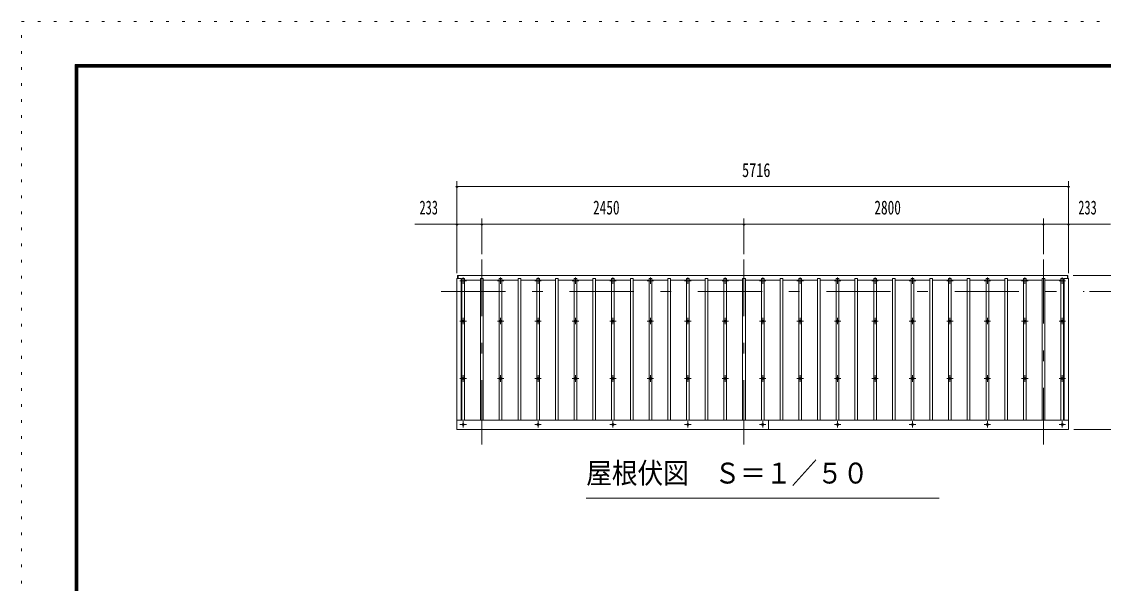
# Model space of a CAD drawing. Units: millimetres, scale not verified. Extents: x -22990 to 22993, y -10500 to 10500.
# Drawn here: x -6707 to 3405, y 5250 to 10500 of the extents above; entities that cross this region are included whole.
import ezdxf
from ezdxf.enums import TextEntityAlignment as Align

# ---------------------------------------------------------------- set-up
doc = ezdxf.new("R2010")
doc.units = ezdxf.units.MM
doc.header["$LTSCALE"] = 50
doc.linetypes.add('USER3', pattern=[24, 12, -5, 2, -5])
doc.linetypes.add('USER4', pattern=[3, 0.5, -2.5])
for name, color, linetype, lineweight in [('0-2_1-05BOLD', 7, 'Continuous', 18), ('0-3_1-25CENTER', 3, 'USER3', 18), ('0-4_1-45THIN', 4, 'Continuous', 18), ('0-5_1-55DIM', 3, 'Continuous', 18), ('0-C_F-F1PAPER', 5, 'Continuous', 18), ('0-D_F-E_J_ADD', 5, 'USER4', 18)]:
    doc.layers.add(name, color=color, linetype=linetype, lineweight=lineweight)
doc.styles.add('ＭＳ ゴシック', font='')
doc.styles.get('ＭＳ ゴシック').set_extended_font_data('MS Gothic')

msp = doc.modelspace()

# ---------------------------------------------------------------- linework, layer by layer
at = {"layer": '0-2_1-05BOLD'}
for p, q in [((-2627.15, 8097.84), (-2627.15, 8127.67)), ((3068.85, 8127.67), (3068.85, 8097.84)), ((-2637.15, 6773.96), (3078.85, 6773.96)), ((275.85, 6687.67), (275.85, 6773.96))]:
    msp.add_line(p, q, dxfattribs=at)
for points in [[(3038.85, 6773.96), (3038.85, 8097.84), (3078.85, 8097.84), (3078.85, 6687.67), (-2637.15, 6687.67), (-2637.15, 8097.84), (-2597.15, 8097.84), (-2597.15, 6773.96)], [(3073.85, 8097.84), (3073.85, 8127.67), (-2632.15, 8127.67), (-2632.15, 8097.84)]]:
    msp.add_lwpolyline(points, dxfattribs=at)
for centre in [(-2579.15, 7701.14), (-2229.15, 7701.14), (-1879.15, 7701.14), (-1529.15, 7701.14), (-1179.15, 7701.14), (-829.15, 7701.14), (-479.15, 7701.14), (-129.15, 7701.14), (220.85, 7701.14), (570.85, 7701.14), (920.85, 7701.14), (1270.85, 7701.14), (1620.85, 7701.14), (1970.85, 7701.14), (2320.85, 7701.14), (2670.85, 7701.14), (3020.85, 7701.14), (-2579.15, 7164.54), (-2229.15, 7164.54), (-1879.15, 7164.54), (-1529.15, 7164.54), (-1179.15, 7164.54), (-829.15, 7164.54), (-479.15, 7164.54), (-129.15, 7164.54), (220.85, 7164.54), (570.85, 7164.54), (920.85, 7164.54), (1270.85, 7164.54), (1620.85, 7164.54), (1970.85, 7164.54), (2320.85, 7164.54), (2670.85, 7164.54), (3020.85, 7164.54), (-2579.15, 6735.28), (-1879.15, 6735.28), (-1179.15, 6735.28), (-479.15, 6735.28), (220.85, 6735.28), (920.85, 6735.28), (1620.85, 6735.28), (2320.85, 6735.28), (3020.85, 6735.28)]:
    msp.add_circle(centre, 10, dxfattribs=at)
for centre, start, end in [((-2579.15, 8067.55), 46.39838, 133.60162), ((-2579.15, 8088.55), 226.3961, 313.6039), ((-2229.15, 8067.55), 46.39838, 133.60162), ((-2229.15, 8088.55), 226.3961, 313.6039), ((-1879.15, 8067.55), 46.39838, 133.60162), ((-1879.15, 8088.55), 226.3961, 313.6039), ((-1529.15, 8067.55), 46.39838, 133.60162), ((-1529.15, 8088.55), 226.3961, 313.6039), ((-1179.15, 8067.55), 46.39838, 133.60162), ((-1179.15, 8088.55), 226.3961, 313.6039), ((-829.15, 8067.55), 46.39838, 133.60162), ((-829.15, 8088.55), 226.3961, 313.6039), ((-479.15, 8067.55), 46.39838, 133.60162), ((-479.15, 8088.55), 226.3961, 313.6039), ((-129.15, 8067.55), 46.39838, 133.60162), ((-129.15, 8088.55), 226.3961, 313.6039), ((220.85, 8067.55), 46.39838, 133.60162), ((220.85, 8088.55), 226.3961, 313.6039), ((570.85, 8067.55), 46.39838, 133.60162), ((570.85, 8088.55), 226.3961, 313.6039), ((920.85, 8067.55), 46.39838, 133.60162), ((920.85, 8088.55), 226.3961, 313.6039), ((1270.85, 8067.55), 46.39838, 133.60162), ((1270.85, 8088.55), 226.3961, 313.6039), ((1620.85, 8067.55), 46.39838, 133.60162), ((1620.85, 8088.55), 226.3961, 313.6039), ((1970.85, 8067.55), 46.39838, 133.60162), ((1970.85, 8088.55), 226.3961, 313.6039), ((2320.85, 8067.55), 46.39838, 133.60162), ((2320.85, 8088.55), 226.3961, 313.6039), ((2670.85, 8067.55), 46.39838, 133.60162), ((2670.85, 8088.55), 226.3961, 313.6039), ((3020.85, 8067.55), 46.39838, 133.60162), ((3020.85, 8088.55), 226.3961, 313.6039)]:
    msp.add_arc(centre, 14.5, start, end, dxfattribs=at)
at = {"layer": '0-3_1-25CENTER'}
for p, q in [((-2404.15, 6547.67), (-2404.15, 8277.67)), ((45.85, 6547.67), (45.85, 8277.67)), ((2845.85, 8277.67), (2845.85, 6547.67)), ((-2579.15, 8108.05), (-2579.15, 8048.05)), ((-2229.15, 8108.05), (-2229.15, 8048.05)), ((-1879.15, 8108.05), (-1879.15, 8048.05)), ((-1529.15, 8108.05), (-1529.15, 8048.05)), ((-1179.15, 8108.05), (-1179.15, 8048.05)), ((-829.15, 8108.05), (-829.15, 8048.05)), ((-479.15, 8108.05), (-479.15, 8048.05)), ((-129.15, 8108.05), (-129.15, 8048.05)), ((220.85, 8108.05), (220.85, 8048.05)), ((570.85, 8108.05), (570.85, 8048.05)), ((920.85, 8108.05), (920.85, 8048.05)), ((1270.85, 8108.05), (1270.85, 8048.05)), ((1620.85, 8108.05), (1620.85, 8048.05)), ((1970.85, 8108.05), (1970.85, 8048.05)), ((2320.85, 8108.05), (2320.85, 8048.05)), ((2670.85, 8108.05), (2670.85, 8048.05)), ((3020.85, 8048.05), (3020.85, 8108.05)), ((-2549.14, 8078.05), (-2609.15, 8078.05)), ((-2199.14, 8078.05), (-2259.15, 8078.05)), ((-1849.14, 8078.05), (-1909.15, 8078.05)), ((-1499.14, 8078.05), (-1559.15, 8078.05)), ((-1149.14, 8078.05), (-1209.15, 8078.05)), ((-799.14, 8078.05), (-859.15, 8078.05)), ((-449.14, 8078.05), (-509.15, 8078.05)), ((-99.14, 8078.05), (-159.15, 8078.05)), ((250.86, 8078.05), (190.85, 8078.05)), ((600.86, 8078.05), (540.85, 8078.05)), ((950.86, 8078.05), (890.85, 8078.05)), ((1300.86, 8078.05), (1240.85, 8078.05)), ((1650.86, 8078.05), (1590.85, 8078.05)), ((2000.86, 8078.05), (1940.85, 8078.05)), ((2350.86, 8078.05), (2290.85, 8078.05)), ((2700.86, 8078.05), (2640.85, 8078.05)), ((3050.86, 8078.05), (2990.85, 8078.05)), ((-2784.15, 7977.67), (3225.85, 7977.67)), ((-2609.15, 7701.14), (-2549.15, 7701.14)), ((-2579.15, 7671.14), (-2579.15, 7731.14)), ((-2259.15, 7701.14), (-2199.15, 7701.14)), ((-2229.15, 7731.14), (-2229.15, 7671.14)), ((-1909.15, 7701.14), (-1849.15, 7701.14)), ((-1879.15, 7671.14), (-1879.15, 7731.14)), ((-1559.15, 7701.14), (-1499.15, 7701.14)), ((-1529.15, 7731.14), (-1529.15, 7671.14)), ((-1209.15, 7701.14), (-1149.15, 7701.14)), ((-1179.15, 7731.14), (-1179.15, 7671.14)), ((-859.15, 7701.14), (-799.15, 7701.14)), ((-829.15, 7671.14), (-829.15, 7731.14)), ((-509.15, 7701.14), (-449.15, 7701.14)), ((-479.15, 7731.14), (-479.15, 7671.14)), ((-159.15, 7701.14), (-99.15, 7701.14)), ((-129.15, 7671.14), (-129.15, 7731.14)), ((190.85, 7701.14), (250.85, 7701.14)), ((220.85, 7731.14), (220.85, 7671.14)), ((540.85, 7701.14), (600.85, 7701.14)), ((570.85, 7671.14), (570.85, 7731.14)), ((890.85, 7701.14), (950.85, 7701.14)), ((920.85, 7731.14), (920.85, 7671.14)), ((1240.85, 7701.14), (1300.85, 7701.14)), ((1270.85, 7671.14), (1270.85, 7731.14)), ((1590.85, 7701.14), (1650.85, 7701.14)), ((1620.85, 7731.14), (1620.85, 7671.14)), ((1940.85, 7701.14), (2000.85, 7701.14)), ((1970.85, 7671.14), (1970.85, 7731.14)), ((2290.85, 7701.14), (2350.85, 7701.14)), ((2320.85, 7731.14), (2320.85, 7671.14)), ((2640.85, 7701.14), (2700.85, 7701.14)), ((2670.85, 7671.14), (2670.85, 7731.14)), ((2990.85, 7701.14), (3050.85, 7701.14)), ((3020.85, 7731.14), (3020.85, 7671.14)), ((-2579.15, 7194.54), (-2579.15, 7134.54)), ((-2229.15, 7194.54), (-2229.15, 7134.54)), ((-1879.15, 7194.54), (-1879.15, 7134.54)), ((-1529.15, 7194.54), (-1529.15, 7134.54)), ((-1179.15, 7194.54), (-1179.15, 7134.54)), ((-829.15, 7194.54), (-829.15, 7134.54)), ((-479.15, 7194.54), (-479.15, 7134.54)), ((-129.15, 7194.54), (-129.15, 7134.54)), ((220.85, 7194.54), (220.85, 7134.54)), ((570.85, 7194.54), (570.85, 7134.54)), ((920.85, 7194.54), (920.85, 7134.54)), ((1270.85, 7194.54), (1270.85, 7134.54)), ((1620.85, 7194.54), (1620.85, 7134.54)), ((1970.85, 7194.54), (1970.85, 7134.54)), ((2320.85, 7194.54), (2320.85, 7134.54)), ((2670.85, 7194.54), (2670.85, 7134.54)), ((3020.85, 7194.54), (3020.85, 7134.54)), ((-2549.15, 7164.54), (-2609.15, 7164.54)), ((-2199.15, 7164.54), (-2259.15, 7164.54)), ((-1849.15, 7164.54), (-1909.15, 7164.54)), ((-1499.15, 7164.54), (-1559.15, 7164.54)), ((-1149.15, 7164.54), (-1209.15, 7164.54)), ((-799.15, 7164.54), (-859.15, 7164.54)), ((-449.15, 7164.54), (-509.15, 7164.54)), ((-99.15, 7164.54), (-159.15, 7164.54)), ((250.85, 7164.54), (190.85, 7164.54)), ((600.85, 7164.54), (540.85, 7164.54)), ((950.85, 7164.54), (890.85, 7164.54)), ((1300.85, 7164.54), (1240.85, 7164.54)), ((1650.85, 7164.54), (1590.85, 7164.54)), ((2000.85, 7164.54), (1940.85, 7164.54)), ((2350.85, 7164.54), (2290.85, 7164.54)), ((2700.85, 7164.54), (2640.85, 7164.54)), ((3050.85, 7164.54), (2990.85, 7164.54)), ((-2609.15, 6735.28), (-2549.15, 6735.28)), ((-2579.15, 6705.28), (-2579.15, 6765.28)), ((-1909.15, 6735.28), (-1849.15, 6735.28)), ((-1879.15, 6765.28), (-1879.15, 6705.28)), ((-1209.15, 6735.28), (-1149.15, 6735.28)), ((-1179.15, 6765.28), (-1179.15, 6705.28)), ((-509.15, 6735.28), (-449.15, 6735.28)), ((-479.15, 6705.28), (-479.15, 6765.28)), ((190.85, 6735.28), (250.85, 6735.28)), ((220.85, 6765.28), (220.85, 6705.28)), ((890.85, 6735.28), (950.85, 6735.28)), ((920.85, 6765.28), (920.85, 6705.28)), ((1590.85, 6735.28), (1650.85, 6735.28)), ((1620.85, 6765.28), (1620.85, 6705.28)), ((2290.85, 6735.28), (2350.85, 6735.28)), ((2320.85, 6705.28), (2320.85, 6765.28)), ((2990.85, 6735.28), (3050.85, 6735.28)), ((3020.85, 6705.28), (3020.85, 6765.28))]:
    msp.add_line(p, q, dxfattribs=at)
at = {"layer": '0-4_1-45THIN'}
for p, q in [((-2566.65, 8097.84), (-2591.65, 8097.84)), ((-2591.65, 8097.84), (-2591.65, 6773.96)), ((-2566.65, 6773.96), (-2566.65, 8097.84)), ((-2391.65, 8097.84), (-2416.65, 8097.84)), ((-2416.65, 8097.84), (-2416.65, 6773.96)), ((-2391.65, 6773.96), (-2391.65, 8097.84)), ((-2216.65, 8097.84), (-2241.65, 8097.84)), ((-2241.65, 8097.84), (-2241.65, 6773.96)), ((-2216.65, 6773.96), (-2216.65, 8097.84)), ((-2041.65, 8097.84), (-2066.65, 8097.84)), ((-2066.65, 8097.84), (-2066.65, 6773.96)), ((-2041.65, 6773.96), (-2041.65, 8097.84)), ((-1866.65, 8097.84), (-1891.65, 8097.84)), ((-1891.65, 8097.84), (-1891.65, 6773.96)), ((-1866.65, 6773.96), (-1866.65, 8097.84)), ((-1691.65, 8097.84), (-1716.65, 8097.84)), ((-1716.65, 8097.84), (-1716.65, 6773.96)), ((-1691.65, 6773.96), (-1691.65, 8097.84)), ((-1516.65, 8097.84), (-1541.65, 8097.84)), ((-1541.65, 8097.84), (-1541.65, 6773.96)), ((-1516.65, 6773.96), (-1516.65, 8097.84)), ((-1341.65, 8097.84), (-1366.65, 8097.84)), ((-1366.65, 8097.84), (-1366.65, 6773.96)), ((-1341.65, 6773.96), (-1341.65, 8097.84)), ((-1166.65, 6773.96), (-1166.65, 8097.84)), ((-991.65, 8097.84), (-1016.65, 8097.84)), ((-1016.65, 8097.84), (-1016.65, 6773.96)), ((-991.65, 6773.96), (-991.65, 8097.84)), ((-816.65, 8097.84), (-841.65, 8097.84)), ((-841.65, 8097.84), (-841.65, 6773.96)), ((-816.65, 6773.96), (-816.65, 8097.84)), ((-641.65, 8097.84), (-666.65, 8097.84)), ((-666.65, 8097.84), (-666.65, 6773.96)), ((-641.65, 6773.96), (-641.65, 8097.84)), ((-466.65, 8097.84), (-491.65, 8097.84)), ((-491.65, 8097.84), (-491.65, 6773.96)), ((-466.65, 6773.96), (-466.65, 8097.84)), ((-291.65, 8097.84), (-316.65, 8097.84)), ((-316.65, 8097.84), (-316.65, 6773.96)), ((-291.65, 6773.96), (-291.65, 8097.84)), ((-116.65, 8097.84), (-141.65, 8097.84)), ((-141.65, 8097.84), (-141.65, 6773.96)), ((-116.65, 6773.96), (-116.65, 8097.84)), ((58.35, 8097.84), (33.35, 8097.84)), ((33.35, 8097.84), (33.35, 6773.96)), ((58.35, 6773.96), (58.35, 8097.84)), ((233.35, 8097.84), (208.35, 8097.84)), ((208.35, 8097.84), (208.35, 6773.96)), ((233.35, 6773.96), (233.35, 8097.84)), ((408.35, 8097.84), (383.35, 8097.84)), ((383.35, 8097.84), (383.35, 6773.96)), ((408.35, 6773.96), (408.35, 8097.84)), ((583.35, 8097.84), (558.35, 8097.84)), ((558.35, 8097.84), (558.35, 6773.96)), ((583.35, 6773.96), (583.35, 8097.84)), ((758.35, 8097.84), (733.35, 8097.84)), ((733.35, 8097.84), (733.35, 6773.96)), ((758.35, 6773.96), (758.35, 8097.84)), ((933.35, 8097.84), (908.35, 8097.84)), ((908.35, 8097.84), (908.35, 6773.96)), ((933.35, 6773.96), (933.35, 8097.84)), ((1108.35, 8097.84), (1083.35, 8097.84)), ((1083.35, 8097.84), (1083.35, 6773.96)), ((1108.35, 6773.96), (1108.35, 8097.84)), ((1283.35, 8097.84), (1258.35, 8097.84)), ((1258.35, 8097.84), (1258.35, 6773.96)), ((1283.35, 6773.96), (1283.35, 8097.84)), ((1458.35, 8097.84), (1433.35, 8097.84)), ((1433.35, 8097.84), (1433.35, 6773.96)), ((1458.35, 6773.96), (1458.35, 8097.84)), ((1633.35, 8097.84), (1608.35, 8097.84)), ((1608.35, 8097.84), (1608.35, 6773.96)), ((1633.35, 6773.96), (1633.35, 8097.84)), ((1808.35, 8097.84), (1783.35, 8097.84)), ((1783.35, 8097.84), (1783.35, 6773.96)), ((1808.35, 6773.96), (1808.35, 8097.84)), ((1983.35, 6773.96), (1983.35, 8097.84)), ((2158.35, 8097.84), (2133.35, 8097.84)), ((2133.35, 8097.84), (2133.35, 6773.96)), ((2158.35, 6773.96), (2158.35, 8097.84)), ((2333.35, 8097.84), (2308.35, 8097.84)), ((2308.35, 8097.84), (2308.35, 6773.96)), ((2333.35, 6773.96), (2333.35, 8097.84)), ((2508.35, 8097.84), (2483.35, 8097.84)), ((2483.35, 8097.84), (2483.35, 6773.96)), ((2508.35, 6773.96), (2508.35, 8097.84)), ((2683.35, 8097.84), (2658.35, 8097.84)), ((2658.35, 8097.84), (2658.35, 6773.96)), ((2683.35, 6773.96), (2683.35, 8097.84)), ((2858.35, 8097.84), (2833.35, 8097.84)), ((2833.35, 8097.84), (2833.35, 6773.96)), ((2858.35, 6773.96), (2858.35, 8097.84)), ((3008.35, 6773.96), (3008.35, 8097.84)), ((3008.35, 8097.84), (3033.35, 8097.84)), ((3033.35, 8097.84), (3033.35, 6773.96)), ((-2591.65, 8083.35), (-2597.15, 8083.35)), ((-2566.65, 8083.35), (-2416.65, 8083.35)), ((-2391.65, 8083.35), (-2241.65, 8083.35)), ((-2216.65, 8083.35), (-2066.65, 8083.35)), ((-2041.65, 8083.35), (-1891.65, 8083.35)), ((-1866.65, 8083.35), (-1716.65, 8083.35)), ((-1691.65, 8083.35), (-1541.65, 8083.35)), ((-1516.65, 8083.35), (-1366.65, 8083.35)), ((-1341.65, 8083.35), (-1191.65, 8083.35)), ((-1166.65, 8083.35), (-1016.65, 8083.35)), ((-991.65, 8083.35), (-841.65, 8083.35)), ((-816.65, 8083.35), (-666.65, 8083.35)), ((-641.65, 8083.35), (-491.65, 8083.35)), ((-466.65, 8083.35), (-316.65, 8083.35)), ((-291.65, 8083.35), (-141.65, 8083.35)), ((-116.65, 8083.35), (33.35, 8083.35)), ((58.35, 8083.35), (208.35, 8083.35)), ((233.35, 8083.35), (383.35, 8083.35)), ((408.35, 8083.35), (558.35, 8083.35)), ((583.35, 8083.35), (733.35, 8083.35)), ((758.35, 8083.35), (908.35, 8083.35)), ((933.35, 8083.35), (1083.35, 8083.35)), ((1108.35, 8083.35), (1258.35, 8083.35)), ((1283.35, 8083.35), (1433.35, 8083.35)), ((1458.35, 8083.35), (1608.35, 8083.35)), ((1633.35, 8083.35), (1783.35, 8083.35)), ((1808.35, 8083.35), (1958.35, 8083.35)), ((1983.35, 8083.35), (2133.35, 8083.35)), ((2158.35, 8083.35), (2308.35, 8083.35)), ((2333.35, 8083.35), (2483.35, 8083.35)), ((2508.35, 8083.35), (2658.35, 8083.35)), ((2683.35, 8083.35), (2833.35, 8083.35)), ((2858.35, 8083.35), (3008.35, 8083.35)), ((3033.35, 8083.35), (3038.85, 8083.35))]:
    msp.add_line(p, q, dxfattribs=at)
for points in [[(-1166.65, 8097.84), (-1191.65, 8097.84), (-1191.65, 6773.96)], [(1983.35, 8097.84), (1958.35, 8097.84), (1958.35, 6773.96)]]:
    msp.add_lwpolyline(points, dxfattribs=at)
at = {"layer": '0-5_1-55DIM'}
for p, q in [((-2637.15, 9008.67), (-2637.15, 8147.84)), ((3078.85, 9008.67), (3078.85, 8147.84)), ((-2627.15, 8958.67), (-2647.15, 8958.67)), ((-2637.15, 8958.67), (3078.85, 8958.67)), ((3088.85, 8958.67), (3068.85, 8958.67)), ((-2637.15, 8608.67), (-3029.65, 8608.67)), ((-2627.15, 8608.67), (-2647.15, 8608.67)), ((-2637.15, 8608.67), (-2404.15, 8608.67)), ((-2394.15, 8608.67), (-2414.15, 8608.67)), ((-2404.15, 8327.67), (-2404.15, 8658.67)), ((-2404.15, 8608.67), (45.85, 8608.67)), ((55.85, 8608.67), (35.85, 8608.67)), ((45.85, 8327.67), (45.85, 8658.67)), ((45.85, 8608.67), (2845.85, 8608.67)), ((2855.85, 8608.67), (2835.85, 8608.67)), ((2845.85, 8658.67), (2845.85, 8327.67)), ((2845.85, 8608.67), (3078.85, 8608.67)), ((3088.85, 8608.67), (3068.85, 8608.67)), ((3471.35, 8608.67), (3078.85, 8608.67)), ((4175.85, 8127.67), (3123.85, 8127.67)), ((3275.85, 7977.67), (3825.84, 7977.67)), ((3128.85, 6687.67), (4175.85, 6687.67)), ((1870.85, 6047.67), (-1429.15, 6047.67))]:
    msp.add_line(p, q, dxfattribs=at)
for centre in [(-2637.15, 8958.67), (3078.85, 8958.67), (-2637.15, 8608.67), (-2404.15, 8608.67), (45.85, 8608.67), (2845.85, 8608.67), (3078.85, 8608.67)]:
    msp.add_arc(centre, 10, 180, 0, dxfattribs=at)
at = {"layer": '0-C_F-F1PAPER'}
for points in [[(22493.19, -10000), (-6206.81, -10000), (-6206.81, 10100), (22493.19, 10100)], [(22490.68, -9997.5), (-6204.31, -9997.5), (-6204.31, 10097.5), (22490.68, 10097.5)], [(22488.19, -9995), (22488.19, 10095), (-6201.81, 10095), (-6201.81, -9995)], [(22485.69, -9992.5), (-6199.31, -9992.5), (-6199.31, 10092.5), (22485.69, 10092.5)], [(22483.19, -9990), (22483.19, 10090), (-6196.81, 10090), (-6196.81, -9990)], [(22480.69, -9987.5), (-6194.31, -9987.5), (-6194.31, 10087.5), (22480.69, 10087.5)], [(22478.18, -9985), (22478.18, 10085), (-6191.81, 10085), (-6191.81, -9985)], [(22475.69, -9982.5), (-6189.31, -9982.5), (-6189.31, 10082.5), (22475.69, 10082.5)], [(22473.19, -9980), (22473.19, 10080), (-6186.81, 10080), (-6186.81, -9980)], [(22470.69, -9977.5), (-6184.31, -9977.5), (-6184.31, 10077.5), (22470.69, 10077.5)], [(22468.19, -9975), (-6181.81, -9975), (-6181.81, 10075), (22468.19, 10075)]]:
    msp.add_lwpolyline(points, close=True, dxfattribs=at)
at = {"layer": '0-D_F-E_J_ADD'}
msp.add_lwpolyline([(22993.19, -10500), (-6706.81, -10500), (-6706.81, 10500), (22993.19, 10500)], close=True, dxfattribs=at)

# ---------------------------------------------------------------- texts
at = {"layer": '0-5_1-55DIM', "color": 7, "style": 'ＭＳ ゴシック'}
for s, height, width, p in [('5716', 130.2, 0.75, (27.44, 9008.67)), ('233', 130.2, 0.65, (-2987.83, 8658.67)), ('2450', 130.2, 0.7, (-1365.16, 8658.67)), ('2800', 130.2, 0.7, (1264.58, 8658.67)), ('233', 130.2, 0.65, (3170.68, 8658.67)), ('屋根伏図\u3000Ｓ＝１／５０', 195.4, 0.9, (-1429.15, 6124.32))]:
    msp.add_text(s, height=height, dxfattribs=dict(at, width=width)).set_placement(p, align=Align.BOTTOM_LEFT)

doc.saveas('drawing.dxf')
